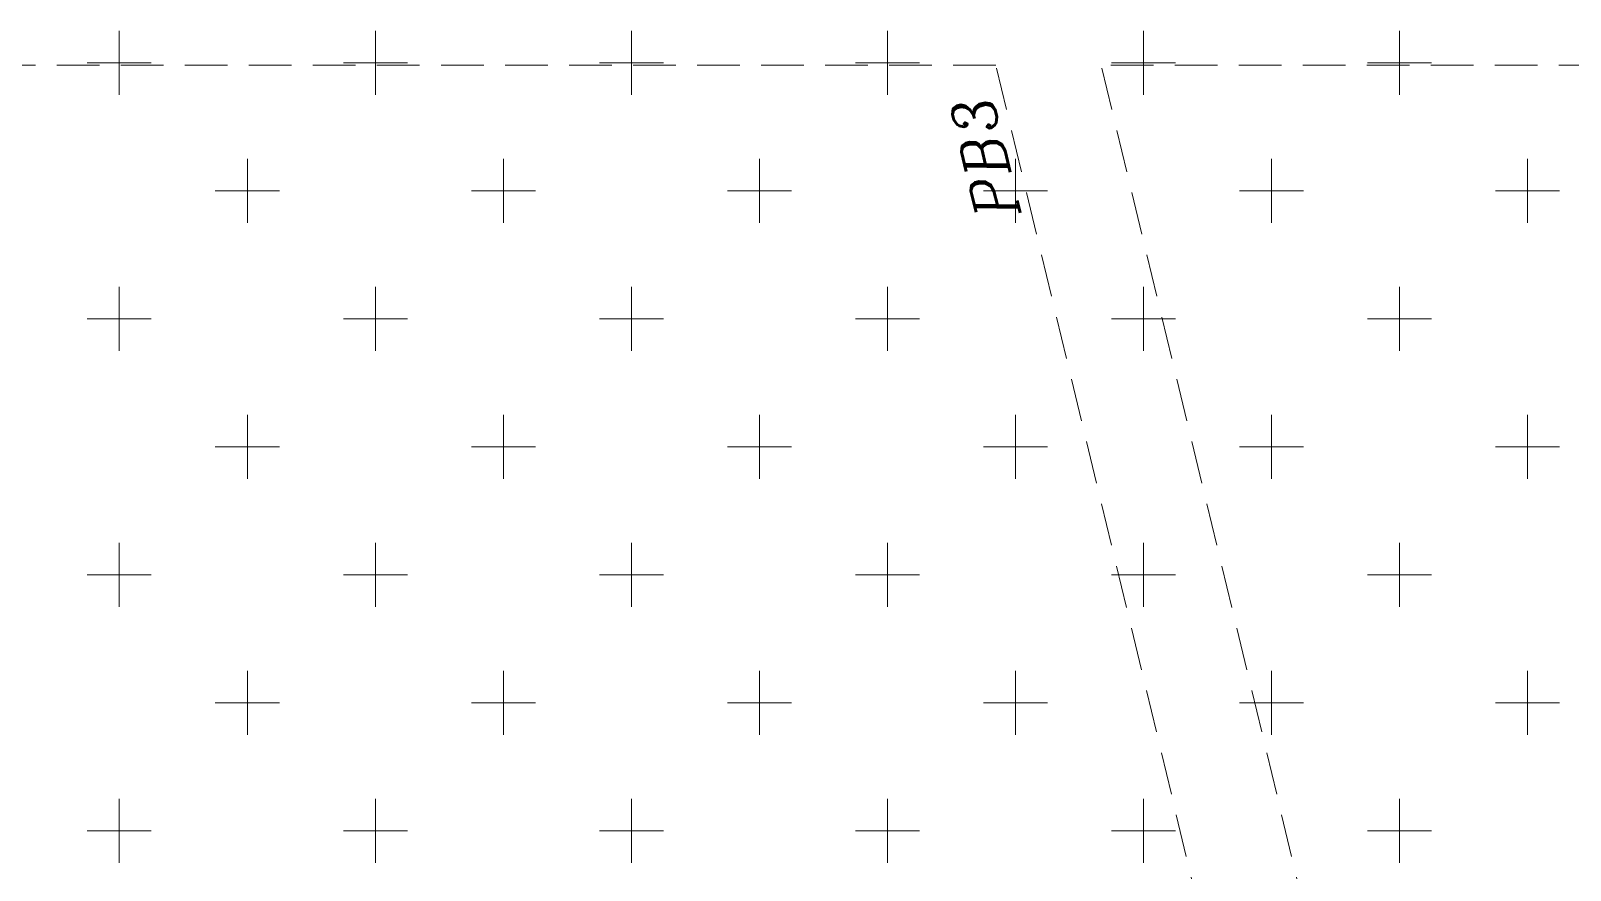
# Model space of a CAD drawing. Header units: millimetres. Extents: x 331487 to 517269, y 198509 to 399936.
# Drawn here: x 406619 to 411128, y 389478 to 391937 of the extents above; entities that cross this region are included whole.
import ezdxf

# ---------------------------------------------------------------- set-up
doc = ezdxf.new("R2010")
doc.units = ezdxf.units.MM
doc.header["$MEASUREMENT"] = 0
doc.linetypes.add('DASHED2', pattern=[0.375, 0.25, -0.125])
doc.layers.add('BEAM', color=1, linetype='Continuous', lineweight=5)
doc.styles.add('ITALICC', font='italicc', dxfattribs={"height": 0.3})

msp = doc.modelspace()

# ---------------------------------------------------------------- linework, layer by layer
at = {"layer": 'BEAM', "color": 253, "linetype": 'Continuous', "ltscale": 750}
for p, q in [((406878.6, 391836.5), (406878.6, 391937)), ((407628.6, 391836.5), (407628.6, 391937)), ((408378.6, 391836.5), (408378.6, 391937)), ((409128.6, 391836.5), (409128.6, 391937)), ((409878.6, 391836.5), (409878.6, 391937)), ((410628.6, 391836.5), (410628.6, 391937)), ((406784.8, 391843.2), (406972.3, 391843.2)), ((406878.6, 391749.5), (406878.6, 391836.5)), ((407534.8, 391843.2), (407722.3, 391843.2)), ((407628.6, 391749.5), (407628.6, 391836.5)), ((408284.8, 391843.2), (408472.3, 391843.2)), ((408378.6, 391749.5), (408378.6, 391836.5)), ((409034.8, 391843.2), (409222.3, 391843.2)), ((409128.6, 391749.5), (409128.6, 391836.5)), ((409784.8, 391843.2), (409972.3, 391843.2)), ((409878.6, 391749.5), (409878.6, 391836.5)), ((410534.8, 391843.2), (410722.3, 391843.2)), ((410628.6, 391749.5), (410628.6, 391836.5)), ((407253.6, 391374.5), (407253.6, 391562)), ((408003.6, 391374.5), (408003.6, 391562)), ((408753.6, 391374.5), (408753.6, 391562)), ((409503.6, 391374.5), (409503.6, 391562)), ((410253.6, 391374.5), (410253.6, 391562)), ((411003.6, 391374.5), (411003.6, 391562)), ((407159.8, 391468.2), (407347.3, 391468.2)), ((407909.8, 391468.2), (408097.3, 391468.2)), ((408659.8, 391468.2), (408847.3, 391468.2)), ((409409.8, 391468.2), (409534.5, 391468.2)), ((409534.5, 391468.2), (409597.3, 391468.2)), ((410159.8, 391468.2), (410347.3, 391468.2)), ((410909.8, 391468.2), (411097.3, 391468.2)), ((406878.6, 390999.5), (406878.6, 391187)), ((407628.6, 390999.5), (407628.6, 391187)), ((408378.6, 390999.5), (408378.6, 391187)), ((409128.6, 390999.5), (409128.6, 391187)), ((409878.6, 390999.5), (409878.6, 391187)), ((410628.6, 390999.5), (410628.6, 391187)), ((406784.8, 391093.2), (406972.3, 391093.2)), ((407534.8, 391093.2), (407722.3, 391093.2)), ((408284.8, 391093.2), (408472.3, 391093.2)), ((409034.8, 391093.2), (409222.3, 391093.2)), ((409784.8, 391093.2), (409933.3, 391093.2)), ((409933.3, 391093.2), (409972.3, 391093.2)), ((410534.8, 391093.2), (410722.3, 391093.2)), ((407253.6, 390624.5), (407253.6, 390812)), ((408003.6, 390624.5), (408003.6, 390812)), ((408753.6, 390624.5), (408753.6, 390812)), ((409503.6, 390624.5), (409503.6, 390812)), ((410253.6, 390624.5), (410253.6, 390812)), ((411003.6, 390624.5), (411003.6, 390812)), ((407159.8, 390718.2), (407347.3, 390718.2)), ((407909.8, 390718.2), (408097.3, 390718.2)), ((408659.8, 390718.2), (408847.3, 390718.2)), ((409409.8, 390718.2), (409597.3, 390718.2)), ((410159.8, 390718.2), (410347.3, 390718.2)), ((410909.8, 390718.2), (411097.3, 390718.2)), ((406878.6, 390249.5), (406878.6, 390437)), ((407628.6, 390249.5), (407628.6, 390437)), ((408378.6, 390249.5), (408378.6, 390437)), ((409128.6, 390249.5), (409128.6, 390437)), ((409878.6, 390249.5), (409878.6, 390437)), ((410628.6, 390249.5), (410628.6, 390437)), ((406784.8, 390343.2), (406972.3, 390343.2)), ((407534.8, 390343.2), (407722.3, 390343.2)), ((408284.8, 390343.2), (408472.3, 390343.2)), ((409034.8, 390343.2), (409222.3, 390343.2)), ((409784.8, 390343.2), (409805.3, 390343.2)), ((409805.3, 390343.2), (409972.3, 390343.2)), ((410534.8, 390343.2), (410722.3, 390343.2)), ((407253.6, 389874.5), (407253.6, 390062)), ((408003.6, 389874.5), (408003.6, 390062)), ((408753.6, 389874.5), (408753.6, 390062)), ((409503.6, 389874.5), (409503.6, 390062)), ((410253.6, 389874.5), (410253.6, 390062)), ((411003.6, 389874.5), (411003.6, 390062)), ((407159.8, 389968.2), (407347.3, 389968.2)), ((407909.8, 389968.2), (408097.3, 389968.2)), ((408659.8, 389968.2), (408847.3, 389968.2)), ((409409.8, 389968.2), (409597.3, 389968.2)), ((410159.8, 389968.2), (410204.1, 389968.2)), ((410204.1, 389968.2), (410347.3, 389968.2)), ((410909.8, 389968.2), (411097.3, 389968.2)), ((406878.6, 389499.5), (406878.6, 389687)), ((407628.6, 389499.5), (407628.6, 389687)), ((408378.6, 389499.5), (408378.6, 389687)), ((409128.6, 389499.5), (409128.6, 389687)), ((409878.6, 389499.5), (409878.6, 389687)), ((410628.6, 389499.5), (410628.6, 389687)), ((406784.8, 389593.2), (406972.3, 389593.2)), ((407534.8, 389593.2), (407722.3, 389593.2)), ((408284.8, 389593.2), (408472.3, 389593.2)), ((409034.8, 389593.2), (409222.3, 389593.2)), ((409784.8, 389593.2), (409972.3, 389593.2)), ((410534.8, 389593.2), (410722.3, 389593.2))]:
    msp.add_line(p, q, dxfattribs=at)
at = {"layer": 'BEAM', "linetype": 'DASHED2', "ltscale": 500}
for p, q in [((409445.8, 391836.5), (403200.1, 391836.5)), ((410091.6, 389154), (409445.8, 391836.5)), ((410400.1, 389154), (409754.4, 391836.5)), ((414595.1, 391836.5), (409754.4, 391836.5))]:
    msp.add_line(p, q, dxfattribs=at)

# ---------------------------------------------------------------- texts
at = {"color": 3, "linetype": 'Continuous', "style": 'ITALICC'}
msp.add_attdef('PB3', (409517, 391403.5), '', height=125, rotation=103.5349, dxfattribs=at)

doc.saveas('drawing.dxf')
